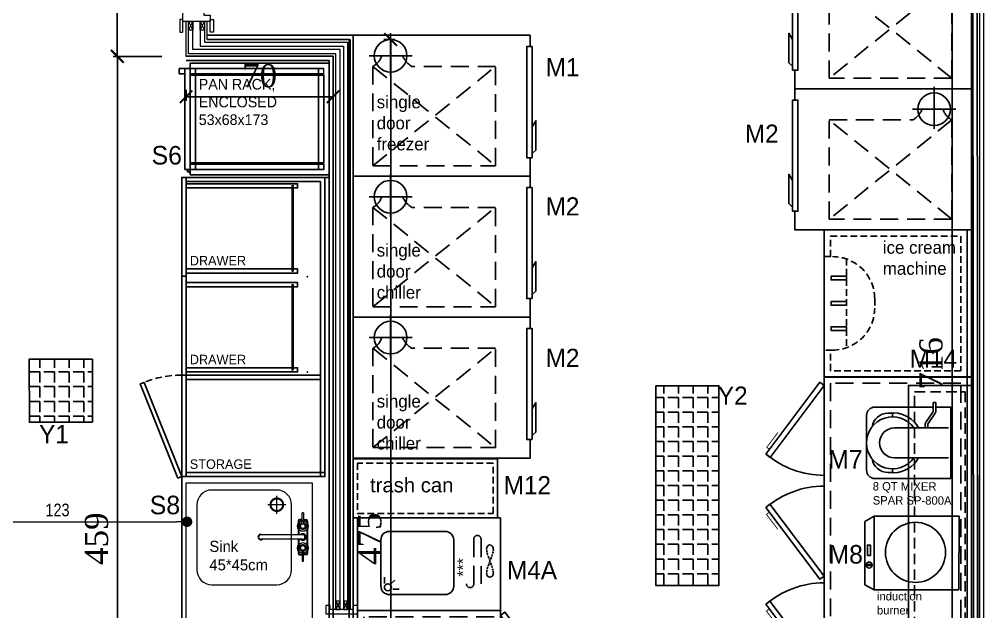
# Model space of a CAD drawing. Header units: millimetres. Extents: x 106699 to 122058, y 158555 to 162844.
# Drawn here: x 113188.7 to 113648, y 162108.2 to 162389.8 of the extents above; entities that cross this region are included whole.
import ezdxf
from ezdxf.enums import TextEntityAlignment as Align

# ---------------------------------------------------------------- set-up
doc = ezdxf.new("R2010")
doc.units = ezdxf.units.MM
for name, pattern in [('$0$4+1 daire_(K) TİP A - C BLOK$0$4+1 (K) 1$0$3+1 daire1$0$131121 243C_L00F00(plan)$0$HIDDEN2', [4.7625, 3.175, -1.5875]), ('11-021_3000-BLOK_K_ZEMIN_KAT_STR$0$HIDDEN2', [4.7625, 3.175, -1.5875]), ('300_Z4_FCD_F03$0$GESTRICHELT', [0.75, 0.5, -0.25]), ('DASHED', [12.77794, 8.518627, -4.259313])]:
    doc.linetypes.add(name, pattern=pattern)
for name, color, linetype, lineweight in [('300_Z4_STR_F03$0$AUDIT_D_220920114151-103', 251, 'Continuous', 5), ('AIT-KITCHEN EQUIPMENT', 4, 'Continuous', 0), ('no3_paslanmaz gorunus on', 163, 'Continuous', 15), ('Q-SPCQ', 91, 'Continuous', 9)]:
    doc.layers.add(name, color=color, linetype=linetype, lineweight=lineweight)
for name, color, linetype in [('CIHAZ', 2, 'Continuous'), ('I-Eqpm-Move-N', 2, 'Continuous'), ('S2000-002 Çizgi', 7, 'Continuous')]:
    doc.layers.add(name, color=color, linetype=linetype)
doc.styles.add('BE', font='ARIALN.TTF')
doc.styles.add('ROMANSTW', font='georgia.ttf')
doc.styles.add('SKTÜRK', font='GOTHIC.TTF', dxfattribs={"height": 11})
doc.styles.get("Standard").update_dxf_attribs({"font": 'arial.ttf'})
doc.styles.add('TAKSİM', font='GOTHIC.TTF', dxfattribs={"height": 20})
doc.dimstyles.new('BE-50', dxfattribs={"dimscale": 100, "dimtxt": 0.06, "dimasz": 0.05, "dimexe": 0.025, "dimexo": 0, "dimgap": 0.025, "dimtad": 1, "dimdec": 1, "dimrnd": 0.5, "dimdsep": 46, "dimtxsty": 'BE', "dimblk": 'DOT', "dimcen": 0.5, "dimdle": 0.025, "dimse1": 1, "dimse2": 1, "dimclrd": 256, "dimclre": 256, "dimclrt": 256, "dimadec": 0, "dimazin": 2, "dimtm": 1e-09, "dimtfac": 1, "dimtdec": 1, "dimtix": 1, "dimtmove": 2, "dimatfit": 0, "dimldrblk": 'DOT', "dimfxl": 0.5, "dimfxlon": 1, "dimtolj": 1, "dimlwd": 9, "dimlwe": 0, "dimarcsym": 0})
doc.dimstyles.new('M1', dxfattribs={"dimtxt": 11, "dimasz": 6, "dimexe": 2, "dimexo": 16, "dimgap": 3, "dimtad": 1, "dimdec": 0, "dimzin": 12, "dimdsep": 46, "dimtxsty": 'ROMANSTW', "dimblk": 'ARCHTICK', "dimcen": 0.09, "dimclrd": 251, "dimclre": 251, "dimclrt": 1, "dimadec": 0, "dimazin": 0, "dimtfac": 1, "dimtdec": 0, "dimtix": 1, "dimtmove": 0, "dimatfit": 3, "dimldrblk": 'ARCHTICK', "dimfxl": 1, "dimtolj": 1, "dimtzin": 0, "dimarcsym": 0})

# ---------------------------------------------------------------- blocks, each defined once
blk = doc.blocks.new('_ArchTick')
at = {"color": 0, "linetype": 'ByBlock', "const_width": 0.15}
blk.add_lwpolyline([(-0.5, -0.5), (0.5, 0.5)], dxfattribs=at)
blk = doc.blocks.new('*D456')
at = {"layer": 'Defpoints', "color": 0, "transparency": 16777216}
for p in [(2127.73, 1391.54), (2112.66, 675.24), (2128.23, 675.24)]:
    blk.add_point(p, dxfattribs=at)
at = {"layer": 'S2000-002 Çizgi', "color": 251, "lineweight": -2, "transparency": 16777216}
for p, q in [((2111.73, 1391.54), (2110.66, 1391.54)), ((2112.66, 1391.54), (2112.66, 675.24)), ((2112.23, 675.24), (2110.66, 675.24))]:
    blk.add_line(p, q, dxfattribs=at)
at = {"layer": 'S2000-002 Çizgi', "color": 251, "lineweight": -2, "transparency": 16777216, "xscale": 6, "yscale": 6, "zscale": 6}
for p, rotation in [((2112.66, 1391.54), 90), ((2112.66, 675.24), 270)]:
    blk.add_blockref('_ArchTick', p, dxfattribs=dict(at, rotation=rotation))
at = {"layer": 'S2000-002 Çizgi', "color": 1, "true_color": 0xff0000, "transparency": 16777216, "insert": (2102.71, 1033.39), "char_height": 11, "attachment_point": 5, "rotation": 90, "style": 'ROMANSTW'}
blk.add_mtext('\\A1;716', dxfattribs=at)
blk = doc.blocks.new('*D444')
at = {"layer": 'Defpoints', "color": 0, "transparency": 16777216}
for p in [(1748.55, 1303.34), (1715.85, 1179.34), (1753.13, 1179.34)]:
    blk.add_point(p, dxfattribs=at)
at = {"layer": 'S2000-002 Çizgi', "color": 251, "lineweight": -2, "transparency": 16777216}
for p, q in [((1732.55, 1303.34), (1713.85, 1303.34)), ((1715.85, 1303.34), (1715.85, 1179.34)), ((1737.13, 1179.34), (1713.85, 1179.34))]:
    blk.add_line(p, q, dxfattribs=at)
at = {"layer": 'S2000-002 Çizgi', "color": 251, "lineweight": -2, "transparency": 16777216, "xscale": 6, "yscale": 6, "zscale": 6}
for p, rotation in [((1715.85, 1303.34), 90), ((1715.85, 1179.34), 270)]:
    blk.add_blockref('_ArchTick', p, dxfattribs=dict(at, rotation=rotation))
at = {"layer": 'S2000-002 Çizgi', "color": 1, "true_color": 0xff0000, "transparency": 16777216, "insert": (1705.95, 1241.34), "char_height": 11, "attachment_point": 5, "rotation": 90, "style": 'ROMANSTW'}
blk.add_mtext('\\A1;124', dxfattribs=at)
blk = doc.blocks.new('*D462')
at = {"layer": 'Defpoints', "color": 0, "transparency": 16777216}
for p in [(1748.55, 1179.34), (1818.55, 1179.34), (1818.55, 1160.15)]:
    blk.add_point(p, dxfattribs=at)
at = {"layer": 'S2000-002 Çizgi', "color": 251, "lineweight": -2, "transparency": 16777216}
for p, q in [((1748.55, 1163.34), (1748.55, 1158.15)), ((1818.55, 1163.34), (1818.55, 1158.15)), ((1748.55, 1160.15), (1818.55, 1160.15))]:
    blk.add_line(p, q, dxfattribs=at)
at = {"layer": 'S2000-002 Çizgi', "color": 251, "lineweight": -2, "transparency": 16777216, "xscale": 6, "yscale": 6, "zscale": 6, "rotation": 180}
blk.add_blockref('_ArchTick', (1748.55, 1160.15), dxfattribs=at)
at = {"layer": 'S2000-002 Çizgi', "color": 251, "lineweight": -2, "transparency": 16777216, "xscale": 6, "yscale": 6, "zscale": 6}
blk.add_blockref('_ArchTick', (1818.55, 1160.15), dxfattribs=at)
at = {"layer": 'S2000-002 Çizgi', "color": 1, "true_color": 0xff0000, "transparency": 16777216, "insert": (1783.55, 1170.05), "char_height": 11, "attachment_point": 5, "style": 'ROMANSTW'}
blk.add_mtext('\\A1;70', dxfattribs=at)
blk = doc.blocks.new('*D446')
at = {"layer": 'Defpoints', "color": 0, "transparency": 16777216}
for p in [(1748.55, 1179.34), (1715.95, 720.74), (1750.55, 720.74)]:
    blk.add_point(p, dxfattribs=at)
at = {"layer": 'S2000-002 Çizgi', "color": 251, "lineweight": -2, "transparency": 16777216}
for p, q in [((1732.55, 1179.34), (1713.95, 1179.34)), ((1715.95, 1179.34), (1715.95, 720.74)), ((1734.55, 720.74), (1713.95, 720.74))]:
    blk.add_line(p, q, dxfattribs=at)
at = {"layer": 'S2000-002 Çizgi', "color": 251, "lineweight": -2, "transparency": 16777216, "xscale": 6, "yscale": 6, "zscale": 6}
for p, rotation in [((1715.95, 1179.34), 90), ((1715.95, 720.74), 270)]:
    blk.add_blockref('_ArchTick', p, dxfattribs=dict(at, rotation=rotation))
at = {"layer": 'S2000-002 Çizgi', "color": 1, "true_color": 0xff0000, "transparency": 16777216, "insert": (1706.04, 950.04), "char_height": 11, "attachment_point": 5, "rotation": 90, "style": 'ROMANSTW'}
blk.add_mtext('\\A1;459', dxfattribs=at)
blk = doc.blocks.new('*D471')
at = {"layer": 'Defpoints', "color": 0, "transparency": 16777216}
for p in [(1826.55, 1187.34), (1826.55, 712.74), (1845.85, 712.74)]:
    blk.add_point(p, dxfattribs=at)
at = {"layer": 'S2000-002 Çizgi', "color": 251, "lineweight": -2, "transparency": 16777216}
for p, q in [((1842.55, 1187.34), (1847.85, 1187.34)), ((1845.85, 1187.34), (1845.85, 712.74)), ((1842.55, 712.74), (1847.85, 712.74))]:
    blk.add_line(p, q, dxfattribs=at)
at = {"layer": 'S2000-002 Çizgi', "color": 251, "lineweight": -2, "transparency": 16777216, "xscale": 6, "yscale": 6, "zscale": 6}
for p, rotation in [((1845.85, 1187.34), 90), ((1845.85, 712.74), 270)]:
    blk.add_blockref('_ArchTick', p, dxfattribs=dict(at, rotation=rotation))
at = {"layer": 'S2000-002 Çizgi', "color": 1, "true_color": 0xff0000, "transparency": 16777216, "insert": (1835.96, 950.04), "char_height": 11, "attachment_point": 5, "rotation": 90, "style": 'ROMANSTW'}
blk.add_mtext('\\A1;475', dxfattribs=at)
blk = doc.blocks.new('_Dot')
at = {"color": 0, "linetype": 'ByBlock', "lineweight": -2}
blk.add_line((-0.5, 0), (-1, 0), dxfattribs=at)
at = {"color": 0, "linetype": 'ByBlock', "const_width": 0.5}
blk.add_lwpolyline([(-0.25, 0, 1), (0.25, 0, 1)], format="xyb", close=True, dxfattribs=at)
blk = doc.blocks.new('*D436')
at = {"layer": 'Defpoints', "color": 0, "transparency": 16777216}
for p in [(739, 464.54), (862.2, 464.54), (862.2, 428.78)]:
    blk.add_point(p, dxfattribs=at)
at = {"layer": 'S2000-002 Çizgi', "color": 134, "lineweight": 9, "true_color": 0x00a5a5, "transparency": 16777216}
blk.add_line((744, 428.78), (857.2, 428.78), dxfattribs=at)
at = {"layer": 'S2000-002 Çizgi', "color": 134, "lineweight": 9, "true_color": 0x00a5a5, "transparency": 16777216, "xscale": 5, "yscale": 5, "zscale": 5, "rotation": 180}
blk.add_blockref('_Dot', (739, 428.78), dxfattribs=at)
at = {"layer": 'S2000-002 Çizgi', "color": 134, "lineweight": 9, "true_color": 0x00a5a5, "transparency": 16777216, "xscale": 5, "yscale": 5, "zscale": 5}
blk.add_blockref('_Dot', (862.2, 428.78), dxfattribs=at)
at = {"layer": 'S2000-002 Çizgi', "color": 134, "true_color": 0x00a5a5, "transparency": 16777216, "insert": (800.6, 434.35), "char_height": 6, "attachment_point": 5, "style": 'BE'}
blk.add_mtext('\\A1;123', dxfattribs=at)
blk = doc.blocks.new('135 - STORAGE BIN - PLAN VIEW')
at = {"color": 163, "true_color": 0x407dbf}
for p, q in [((305.7, 895), (-24.3, 895)), ((-24.3, 895), (-24.3, 158)), ((-4.3, 532), (-4.3, 875)), ((-4.3, 875), (285.7, 875)), ((285.7, 875), (-4.3, 875)), ((-4.3, 875), (-4.3, 178)), ((96.4, 895), (96.4, 882.5)), ((96.4, 882.5), (196.4, 882.5)), ((196.4, 895), (196.4, 882.5)), ((285.7, 875), (285.7, 532)), ((285.7, 178), (285.7, 875)), ((305.7, 158), (305.7, 895)), ((155.4, 748.4), (119.7, 712.7)), ((285.5, 748.4), (249.8, 712.7)), ((116.1, 689.9), (80.4, 654.2)), ((119.7, 712.7), (84, 677.1)), ((246.1, 689.9), (210.4, 654.2)), ((249.8, 712.7), (214.1, 677.1)), ((91.4, 675.2), (55.7, 639.6)), ((221.4, 675.2), (185.7, 639.6)), ((285.7, 532), (-4.3, 532)), ((285.7, 532), (-4.3, 532)), ((10.6, 532), (10.6, 544.5)), ((90.6, 544.5), (10.6, 544.5)), ((90.6, 532), (90.6, 544.5)), ((90.6, 532), (90.6, 519.5)), ((90.6, 519.5), (190.6, 519.5)), ((190.6, 532), (190.6, 544.5)), ((270.6, 544.5), (190.6, 544.5)), ((190.6, 532), (190.6, 519.5)), ((270.6, 532), (270.6, 544.5)), ((-24.3, 158), (305.7, 158)), ((-4.3, 178), (285.7, 178))]:
    blk.add_line(p, q, dxfattribs=at)
for points in [[(10.9, 822.8), (-4.3, 822.8), (-4.3, 875), (10.9, 875)], [(285.7, 822.8), (270.5, 822.8), (270.5, 875), (285.7, 875)], [(10.9, 178), (-4.3, 178), (-4.3, 230.2), (10.9, 230.2)], [(285.7, 178), (270.5, 178), (270.5, 230.2), (285.7, 230.2)]]:
    blk.add_lwpolyline(points, close=True, dxfattribs=at)
blk = doc.blocks.new('A$C3e3fdfe5')
at = {"layer": 'S2000-002 Çizgi', "color": 8, "true_color": 0x7a7a7a}
for p, q in [((50.55, 294.69, -0.05), (77.68, 294.69, -0.05)), ((78.19, 296.9, -0.05), (78.19, 292.66, -0.05)), ((79.46, 296.9, -0.05), (78.19, 296.9, -0.05)), ((79.23, 294.69, -0.05), (86.55, 294.69, -0.05)), ((79.46, 296.9, -0.05), (79.46, 292.46, -0.05)), ((86.55, 260.69, -0.05), (86.58, 294.69, -0.05)), ((46.55, 290.69, -0.05), (46.55, 264.7, -0.05)), ((56.71, 291.74, -0.05), (59.09, 291.74, -0.05)), ((58.93, 291.33, -0.05), (58.93, 290.53, -0.05)), ((78.07, 292.29, -0.05), (74.84, 287.67, -0.05)), ((79.23, 291.73, -0.05), (75.88, 286.94, -0.05)), ((85.48, 284.83, -0.05), (59.89, 284.84, -0.05)), ((74.38, 284.84, -0.05), (74.38, 286.22, -0.05)), ((75.65, 284.84, -0.05), (75.65, 286.22, -0.05)), ((59.89, 270.54, -0.05), (85.47, 270.54, -0.05)), ((59.09, 263.64, -0.05), (56.71, 263.64, -0.05)), ((58.93, 264.05, -0.05), (58.93, 264.84, -0.05)), ((86.55, 260.69, -0.05), (50.55, 260.7, -0.05)), ((50.19, 242.85, -0.05), (45.67, 240.38, -0.05)), ((45.67, 210.22, -0.05), (45.67, 240.38, -0.05)), ((50.19, 207.75, -0.05), (50.19, 242.85, -0.05)), ((90.5, 242.85, -0.05), (50.19, 242.85, -0.05)), ((90.47, 207.75, -0.05), (90.5, 242.85, -0.05)), ((46.81, 219.85, -0.05), (48.82, 219.85, -0.05)), ((46.81, 219.35, -0.05), (46.81, 219.85, -0.05)), ((46.81, 219.35, -0.05), (48.82, 219.35, -0.05)), ((48.82, 219.35, -0.05), (48.82, 219.85, -0.05)), ((50.19, 207.75, -0.05), (45.67, 210.22, -0.05)), ((90.47, 207.75, -0.05), (50.19, 207.75, -0.05))]:
    blk.add_line(p, q, dxfattribs=at)
at = {"layer": 'S2000-002 Çizgi', "color": 8, "true_color": 0x7a7a7a, "elevation": -0.05}
blk.add_lwpolyline([(96.42, -8), (66.42, -8), (66.42, 305), (96.42, 305), (96.42, -8)], dxfattribs=at)
at = {"layer": 'S2000-002 Çizgi', "color": 8, "linetype": '300_Z4_FCD_F03$0$GESTRICHELT', "ltscale": 10, "true_color": 0x7a7a7a, "elevation": -0.05}
blk.add_lwpolyline([(93.42, -5), (69.42, -5), (69.42, 302), (93.42, 302)], close=True, dxfattribs=at)
at = {"layer": 'S2000-002 Çizgi', "color": 8, "true_color": 0x7a7a7a, "elevation": -0.05}
blk.add_lwpolyline([(48.36, 224.19), (48.36, 229.09), (46.93, 229.09), (46.93, 224.19)], close=True, dxfattribs=at)
at = {"layer": 'S2000-002 Çizgi', "color": 8, "true_color": 0x7a7a7a}
for centre, radius in [((69.8, 225.64, -0.05), 14.28), ((47.81, 219.6, -0.05), 1.42)]:
    blk.add_circle(centre, radius, dxfattribs=at)
for centre, radius, start, end in [((50.55, 290.69, -0.05), 4, 90, 180), ((58.93, 277.69, -0.05), 12.38, 35.284, 180), ((56.71, 284.12, -0.05), 7.62, 90, 170.8724), ((59.57, 291.33, -0.05), 0.635, 87.3341, 180), ((59.57, 290.53, -0.05), 0.635, 180, 226.7044), ((58.93, 277.69, -0.05), 14.29, 30.0405, 87.3341), ((77.55, 292.66, -0.05), 0.635, 325, 0), ((78.19, 292.46, -0.05), 1.27, 325, 0), ((59.89, 277.69, -0.05), 7.14, 90, 270), ((76.92, 286.22, -0.05), 2.54, 145, 180), ((76.92, 286.22, -0.05), 1.27, 145, 180), ((58.93, 277.69, -0.05), 12.38, 180, 324.7656), ((56.71, 271.26, -0.05), 7.62, 189.1276, 270), ((58.93, 277.69, -0.05), 14.29, 272.6659, 330), ((50.55, 264.7, -0.05), 4, 180, 269.9865), ((59.57, 264.84, -0.05), 0.635, 133.2956, 180), ((59.57, 264.05, -0.05), 0.635, 180, 272.6659)]:
    blk.add_arc(centre, radius, start, end, dxfattribs=at)
at = {"layer": 'I-Eqpm-Move-N', "color": 6, "xscale": 0.1000002334292727, "yscale": 0.1000002334292727, "zscale": 0.1000002334292727, "rotation": 90}
for p in [(112.4, 85.1, -0.05), (112.4, 48.59, -0.05), (112.4, 12.07, -0.05)]:
    blk.add_blockref('135 - STORAGE BIN - PLAN VIEW', p, dxfattribs=at)
at = {"style": 'TAKSİM'}
for p in [(4.03, 71.44, -0.05), (4.03, 34.92, -0.05), (4.03, -1.59, -0.05)]:
    blk.add_text('M5A', height=8.64, dxfattribs=at).set_placement(p, align=Align.CENTER)
at = {"char_height": 8.82, "width": 48.0583, "attachment_point": 5, "style": 'SKTÜRK'}
for s, insert in [('M7', (36.51, 269.84, -0.05)), ('M8', (36.64, 224.65, -0.05)), ('M6', (78.99, 0.37, -0.05))]:
    blk.add_mtext(s, dxfattribs=dict(at, insert=insert))
at = {"layer": 'S2000-002 Çizgi', "color": 8, "true_color": 0x7a7a7a, "char_height": 4, "attachment_point": 7}
for s, insert, width, rotation in [('{\\fManrope Light|b0|i0|c0|p2;8 QT MIXER\\PSPAR SP-800A}', (49.47, 248.32, -8.92), 46.5331, 359.8409), ('{\\fManrope Light|b0|i0|c0|p2;induction\\Pburner}', (51.48, 196.06, -0.05), 105.5846, 359.991)]:
    blk.add_mtext(s, dxfattribs=dict(at, insert=insert, width=width, rotation=rotation))
blk = doc.blocks.new('icecreammac')
at = {"color": 4, "linetype": '$0$4+1 daire_(K) TİP A - C BLOK$0$4+1 (K) 1$0$3+1 daire1$0$131121 243C_L00F00(plan)$0$HIDDEN2'}
for p, q in [((111045.47, 168480.36), (111049.47, 168480.36)), ((111056.03, 168479.26), (111056.03, 168437.05)), ((111069.47, 168460.36), (111069.47, 168455.95)), ((111049.47, 168435.95), (111045.47, 168435.95))]:
    blk.add_line(p, q, dxfattribs=at)
at = {"color": 4}
for points in [[(111045.47, 168423.16), (111045.47, 168493.16), (111113.47, 168493.16), (111113.47, 168423.16), (111045.47, 168423.16)], [(111115.47, 168493.16), (111113.47, 168493.16), (111113.47, 168423.16), (111115.47, 168423.16), (111115.47, 168493.16)]]:
    blk.add_lwpolyline(points, dxfattribs=at)
at = {"color": 4, "linetype": '$0$4+1 daire_(K) TİP A - C BLOK$0$4+1 (K) 1$0$3+1 daire1$0$131121 243C_L00F00(plan)$0$HIDDEN2'}
blk.add_lwpolyline([(111048.47, 168480.36), (111048.47, 168490.16), (111110.47, 168490.16), (111110.47, 168426.16), (111048.47, 168426.16), (111048.47, 168435.95)], dxfattribs=at)
at = {"color": 4}
for points in [[(111056.03, 168471.04), (111048.77, 168471.04), (111048.77, 168469.27), (111056.03, 168469.27)], [(111056.03, 168459.04), (111048.77, 168459.04), (111048.77, 168457.27), (111056.03, 168457.27)], [(111056.03, 168445.27), (111048.77, 168445.27), (111048.77, 168447.04), (111056.03, 168447.04)]]:
    blk.add_lwpolyline(points, close=True, dxfattribs=at)
at = {"color": 4, "linetype": '$0$4+1 daire_(K) TİP A - C BLOK$0$4+1 (K) 1$0$3+1 daire1$0$131121 243C_L00F00(plan)$0$HIDDEN2'}
for centre, start, end in [((111049.47, 168460.36), 0, 90), ((111049.47, 168455.95), 270, 0)]:
    blk.add_arc(centre, 20, start, end, dxfattribs=at)
at = {"style": 'TAKSİM'}
blk.add_text('M14', height=8.64, dxfattribs=at).set_placement((111097.33, 168427.51, -0.1), align=Align.CENTER)
at = {"color": 4, "insert": (111073.34, 168487.75), "char_height": 6, "width": 73.7648, "attachment_point": 1}
blk.add_mtext('{\\fManrope Light|b0|i0|c162|p2;ice cream^Jmachine}', dxfattribs=at)
blk = doc.blocks.new('A$C81f1ee1d')
at = {"layer": 'CIHAZ', "color": 1}
for p, q in [((10.75, 79.33), (10.75, 58.78)), ((20.11, 69.06), (0, 69.06))]:
    blk.add_line(p, q, dxfattribs=at)
at = {"layer": 'CIHAZ', "color": 5, "linetype": 'DASHED'}
for p, q in [((63.03, 77.52), (15.83, 19.15)), ((15.83, 77.52), (63.03, 19.15))]:
    blk.add_line(p, q, dxfattribs=at)
at = {"layer": 'CIHAZ', "color": 5}
for points in [[(59.22, 1.82), (6.38, 1.82), (6.38, 4.32), (59.22, 4.32)], [(57.22, 1.82), (44.61, 1.82), (41.61, 0), (55.61, 0)]]:
    blk.add_lwpolyline(points, close=True, dxfattribs=at)
at = {"layer": 'CIHAZ', "color": 1}
blk.add_circle((10.75, 69.06), 7.76, dxfattribs=at)
at = {"layer": 'S2000-002 Çizgi', "linetype": 'DASHED'}
for p, q in [((15.83, 77.52), (63.03, 77.52)), ((63.03, 77.52), (63.03, 19.15)), ((15.83, 19.15), (15.83, 58.92)), ((63.03, 19.15), (15.83, 19.15))]:
    blk.add_line(p, q, dxfattribs=at)
at = {"layer": 'S2000-002 Çizgi'}
blk.add_lwpolyline([(6.38, 2.81), (1.02, 2.81), (1.02, 86.81), (68.02, 86.81), (68.02, 2.81), (59.22, 2.81)], dxfattribs=at)
at = {"layer": 'S2000-002 Çizgi', "linetype": 'DASHED'}
for centre, radius, start, end in [((7.62, 82.09), 9.4, 291.2079, 330.9566), ((7.01, 53.89), 10.16, 29.6907, 66.7752)]:
    blk.add_arc(centre, radius, start, end, dxfattribs=at)
blk = doc.blocks.new('A$Cc4c173b3')
at = {"layer": 'S2000-002 Çizgi'}
for p, q in [((187, 95.82), (0, 95.82)), ((155.7, 82.95), (158.85, 82.95)), ((153.06, 79.08), (153.06, 76.01)), ((155.61, 79.97), (157.4, 78.14))]:
    blk.add_line(p, q, dxfattribs=at)
for points in [[(187, 27.82), (187, 97.82), (0, 97.82), (0, 27.82)], [(36.69, 0.15), (2.46, 25.76), (4, 27.82), (38.23, 2.2)], [(62.06, 0), (96.17, 25.77), (94.62, 27.82), (60.51, 2.05)], [(108.04, 0), (142.15, 25.77), (140.6, 27.82), (106.49, 2.05)]]:
    blk.add_lwpolyline(points, close=True, dxfattribs=at)
at = {"layer": 'S2000-002 Çizgi', "linetype": 'DASHED'}
blk.add_lwpolyline([(140, 92.82), (3, 92.82), (3, 30.82), (140, 30.82)], close=True, dxfattribs=at)
at = {"layer": 'S2000-002 Çizgi'}
blk.add_lwpolyline([(143, 95.82), (143, 27.82)], dxfattribs=at)
blk.add_lwpolyline([(154.53, 84.71), (176.5, 84.71, -0.414214), (180.5, 80.71), (180.5, 54.07, -0.414214), (176.5, 50.07), (154.53, 50.07, -0.414214), (150.53, 54.07), (150.53, 80.71, -0.414214)], format="xyb", close=True, dxfattribs=at)
at = {"layer": 'S2000-002 Çizgi', "linetype": 'DASHED'}
for points in [[(176.88, 40.57), (155.54, 40.57, -1), (155.54, 44.04)], [(155.54, 37.09), (176.88, 37.09, 1), (176.88, 40.57)]]:
    blk.add_lwpolyline(points, format="xyb", dxfattribs=at)
at = {"layer": 'S2000-002 Çizgi', "linetype": 'DASHED', "ltscale": 0.1}
blk.add_lwpolyline([(171.99, 31.24), (170.83, 31.38), (169.46, 31.74), (167.97, 32.26), (166.41, 32.84), (164.86, 33.43), (163.36, 33.94), (162, 34.31), (160.84, 34.44), (159.92, 34.31), (159.27, 33.94), (158.88, 33.43), (158.75, 32.84), (158.88, 32.26), (159.27, 31.74), (159.92, 31.38), (160.84, 31.24), (162, 31.38), (163.36, 31.74), (164.86, 32.26), (166.41, 32.84), (167.97, 33.43), (169.46, 33.94), (170.83, 34.31), (171.99, 34.44), (172.91, 34.31), (173.56, 33.94), (173.95, 33.43), (174.08, 32.84), (173.95, 32.26), (173.56, 31.74), (172.91, 31.38)], close=True, dxfattribs=at)
at = {"layer": 'S2000-002 Çizgi', "const_width": 0.428}
for points in [[(34.44, 1.84), (33.45, 0.51), (27.79, 4.74), (26.35, 5.83)], [(64.3, 1.7), (65.3, 0.38), (70.93, 4.63), (72.38, 5.72)], [(110.28, 1.7), (111.28, 0.38), (116.91, 4.63), (118.36, 5.72)]]:
    blk.add_lwpolyline(points, dxfattribs=at)
at = {"layer": 'S2000-002 Çizgi'}
blk.add_circle((153.97, 81.38), 1.66, dxfattribs=at)
for centre, start, end in [((4, 27.82), 319.755, 0), ((94.62, 27.82), 180, 220.5092), ((140.6, 27.82), 180, 220.5092)]:
    blk.add_arc(centre, 42.75, start, end, dxfattribs=at)
blk.add_text('***', height=5.408, dxfattribs=at).set_placement((159.03, 42.96))
blk = doc.blocks.new('A$C8833e11c')
at = {"layer": 'S2000-002 Çizgi'}
blk.add_line((2, 187), (2, 0), dxfattribs=at)
for points in [[(70, 187), (0, 187), (0, 0), (70, 0)], [(97.82, 108.04), (72.05, 142.15), (70, 140.6), (95.77, 106.49)], [(97.82, 62.06), (72.05, 96.17), (70, 94.62), (95.77, 60.51)], [(97.67, 36.69), (72.05, 2.46), (70, 4), (95.61, 38.23)]]:
    blk.add_lwpolyline(points, close=True, dxfattribs=at)
at = {"layer": 'S2000-002 Çizgi', "linetype": 'DASHED'}
for points in [[(57.25, 176.88), (57.25, 155.54, -1), (53.77, 155.54)], [(60.73, 155.54), (60.73, 176.88, 1), (57.25, 176.88)]]:
    blk.add_lwpolyline(points, format="xyb", dxfattribs=at)
at = {"layer": 'S2000-002 Çizgi', "linetype": 'DASHED', "ltscale": 0.1}
blk.add_lwpolyline([(66.57, 171.99), (66.44, 170.83), (66.07, 169.46), (65.56, 167.97), (64.97, 166.41), (64.38, 164.86), (63.87, 163.36), (63.51, 162), (63.37, 160.84), (63.51, 159.92), (63.87, 159.27), (64.38, 158.88), (64.97, 158.75), (65.56, 158.88), (66.07, 159.27), (66.44, 159.92), (66.57, 160.84), (66.44, 162), (66.07, 163.36), (65.56, 164.86), (64.97, 166.41), (64.38, 167.97), (63.87, 169.46), (63.51, 170.83), (63.37, 171.99), (63.51, 172.91), (63.87, 173.56), (64.38, 173.95), (64.97, 174.08), (65.56, 173.95), (66.07, 173.56), (66.44, 172.91)], close=True, dxfattribs=at)
at = {"layer": 'S2000-002 Çizgi'}
blk.add_lwpolyline([(2, 143), (70, 143)], dxfattribs=at)
at = {"layer": 'S2000-002 Çizgi', "linetype": 'DASHED'}
blk.add_lwpolyline([(5, 140), (5, 3), (67, 3), (67, 140)], close=True, dxfattribs=at)
at = {"layer": 'S2000-002 Çizgi', "const_width": 0.428}
for points in [[(96.12, 110.28), (97.44, 111.28), (93.18, 116.91), (92.09, 118.36)], [(96.12, 64.3), (97.44, 65.3), (93.18, 70.93), (92.09, 72.38)], [(95.98, 34.44), (97.3, 33.45), (93.07, 27.79), (91.99, 26.35)]]:
    blk.add_lwpolyline(points, dxfattribs=at)
at = {"layer": 'S2000-002 Çizgi'}
for centre, start, end in [((70, 140.6), 270, 310.5092), ((70, 94.62), 270, 310.5092), ((70, 4), 49.755, 90)]:
    blk.add_arc(centre, 42.75, start, end, dxfattribs=at)
blk.add_text('***', height=5.408, rotation=90, dxfattribs=at).set_placement((54.86, 159.03))
blk = doc.blocks.new('A$Cda6c0cda')
at = {"layer": 'S2000-002 Çizgi', "true_color": 0x7a7a7a}
h = blk.add_hatch(dxfattribs=at)
h.set_pattern_fill('ANGLE', color=8, angle=180)
h.set_pattern_definition([(180, (-377.767, -723.938), (1e-14, -6.985), [5.08, -1.905]), (270, (-377.767, -723.938), (6.985, 1e-14), [5.08, -1.905])])
h.paths.add_polyline_path([(787.23, 476.12), (817.23, 476.15), (817.2, 506.15), (787.2, 506.12)])
h = blk.add_hatch(dxfattribs=at)
h.set_pattern_fill('ANGLE', color=8, angle=180)
h.set_pattern_definition([(180, (3411.334, 6011.4905), (1e-14, -6.985), [5.08, -1.905]), (270, (3411.334, 6011.4905), (6.985, 1e-14), [5.08, -1.905])])
h.paths.add_polyline_path([(1115.04, 398.46), (1085.04, 398.46), (1085.04, 493.46), (1115.04, 493.46)])
for p, q in [((1235.68, 799.05, 0), (1236.18, 145.94)), ((1237.68, 799.05, 0), (1238.18, 145.95))]:
    blk.add_line(p, q)
at = {"color": 4}
for p, q in [((858.41, 644.28), (861.1, 644.28)), ((858.41, 641.74), (858.41, 644.28)), ((861.1, 596.24), (861.1, 644.28)), ((863.64, 644.28), (861.1, 644.28)), ((863.64, 646.81), (863.64, 644.28)), ((929.7, 646.81), (863.64, 646.81)), ((866.18, 644.28), (863.64, 644.28)), ((863.64, 644.28), (863.64, 641.74)), ((924.62, 644.28), (866.18, 644.28)), ((866.18, 644.28), (924.62, 644.28)), ((866.18, 641.74), (866.18, 644.28)), ((927.16, 644.28), (924.62, 644.28)), ((924.62, 644.28), (924.62, 641.74)), ((929.7, 593.7), (929.7, 646.81)), ((861.1, 641.74), (858.41, 641.74)), ((863.64, 641.74), (863.64, 641.1)), ((863.64, 641.74), (866.18, 641.74)), ((863.64, 641.1), (927.16, 641.1)), ((863.64, 641.1), (863.64, 599.42)), ((924.62, 641.74), (866.18, 641.74)), ((866.18, 641.1), (866.18, 599.42)), ((866.18, 599.42), (866.18, 641.1)), ((924.62, 641.74), (927.16, 641.74)), ((924.62, 599.42), (924.62, 641.1)), ((924.62, 641.1), (924.62, 599.42)), ((927.16, 641.1), (927.16, 599.42)), ((927.16, 599.42), (927.16, 641.1)), ((927.16, 599.42), (863.64, 599.42)), ((863.64, 599.42), (863.64, 598.78)), ((866.18, 598.78), (863.64, 598.78)), ((863.64, 598.78), (863.64, 596.24)), ((866.18, 598.78), (924.62, 598.78)), ((866.18, 596.24), (866.18, 598.78)), ((927.16, 598.78), (924.62, 598.78)), ((924.62, 598.78), (924.62, 596.24)), ((927.16, 596.24), (927.16, 598.78)), ((861.1, 596.24), (863.64, 596.24)), ((863.64, 596.24), (863.64, 593.7)), ((863.64, 596.24), (866.18, 596.24)), ((863.64, 593.7), (929.7, 593.7)), ((866.18, 596.24), (924.62, 596.24)), ((924.62, 596.24), (866.18, 596.24)), ((924.62, 596.24), (927.16, 596.24))]:
    blk.add_line(p, q, dxfattribs=at)
at = {"color": 163, "true_color": 0x407dbf}
for p, q in [((927.7, 592.49), (861.7, 592.49)), ((925.7, 590.49), (861.7, 590.49)), ((925.7, 450.49), (925.7, 590.49)), ((927.7, 450.49), (927.7, 592.49))]:
    blk.add_line(p, q, dxfattribs=at)
for points in [[(871.7, 660.05), (941.2, 660.05), (941.2, 181.45), (871.7, 181.45)], [(871.7, 658.05), (939.2, 658.05), (939.2, 183.45), (871.7, 183.45)], [(861.7, 650.05), (931.7, 650.05), (931.7, 191.45), (863.7, 191.45)], [(861.7, 648.05), (929.7, 648.05), (929.7, 193.45), (863.7, 193.45)]]:
    blk.add_lwpolyline(points)
for points in [[(925.7, 592.49), (859.7, 592.49)], [(861.7, 589.49), (914.7, 589.49), (914.7, 587.49), (912.7, 587.49)], [(912.1, 587.49), (861.7, 587.49)], [(861.7, 548.99), (912.1, 548.99)], [(912.7, 548.99), (914.7, 548.99), (914.7, 546.99), (861.7, 546.99)], [(861.7, 542.49), (914.7, 542.49), (914.7, 540.49), (912.7, 540.49)], [(912.1, 540.49), (861.7, 540.49)], [(861.7, 501.99), (912.1, 501.99)], [(912.7, 501.99), (914.7, 501.99), (914.7, 499.99), (861.7, 499.99)], [(861.7, 498.49), (925.7, 498.49)], [(861.7, 496.49), (925.7, 496.49)], [(861.7, 452.25), (927.7, 452.25), (927.7, 450.25), (861.7, 450.25)]]:
    blk.add_lwpolyline(points, dxfattribs=at)
at = {"color": 4}
blk.add_lwpolyline([(929.7, 324.45), (929.7, 592.49), (859.7, 592.49), (859.7, 324.45)], close=True, dxfattribs=at)
at = {"color": 163, "true_color": 0x407dbf}
for points in [[(859.7, 545.49), (859.7, 592.49), (861.7, 592.49), (861.7, 545.49)], [(912.7, 547.99), (912.7, 588.49), (912.1, 588.49), (912.1, 547.99)], [(859.7, 498.49), (859.7, 545.49), (861.7, 545.49), (861.7, 498.49)], [(912.7, 500.99), (912.7, 541.49), (912.1, 541.49), (912.1, 500.99)], [(859.7, 450.25), (859.7, 498.49), (861.7, 498.49), (861.7, 450.25)], [(857.85, 449.5), (839.91, 494.28), (841.77, 495.03), (859.7, 450.25)]]:
    blk.add_lwpolyline(points, close=True, dxfattribs=at)
at = {"color": 4}
blk.add_lwpolyline([(941.2, 430.66), (1009.73, 430.66), (1009.73, 458.66), (941.2, 458.66), (941.2, 430.66)], dxfattribs=at)
at = {"color": 4, "linetype": '$0$4+1 daire_(K) TİP A - C BLOK$0$4+1 (K) 1$0$3+1 daire1$0$131121 243C_L00F00(plan)$0$HIDDEN2'}
blk.add_lwpolyline([(943.2, 432.66), (1007.73, 432.66), (1007.73, 456.66), (943.2, 456.66)], close=True, dxfattribs=at)
at = {"color": 4}
for start, end in [(0, 180), (150, 180), (150, 180), (180, 0), (195, 225), (195, 225), (90, 135), (75, 135), (75, 90), (270, 0), (270, 0), (15, 45), (15, 45)]:
    blk.add_arc((863.01, 595.61), 0.635, start, end, dxfattribs=at)
at = {"color": 163, "linetype": '11-021_3000-BLOK_K_ZEMIN_KAT_STR$0$HIDDEN2', "true_color": 0x407dbf}
blk.add_arc((859.7, 450.25), 48.24, 90, 111.829, dxfattribs=at)
for p in [(919.4, 545.24), (919.4, 499.99)]:
    blk.add_point(p)
at = {"layer": 'AIT-KITCHEN EQUIPMENT', "ltscale": 0.4}
for p, q in [((904.87, 432.6), (904.87, 441.14)), ((909.14, 436.87), (900.6, 436.87))]:
    blk.add_line(p, q, dxfattribs=at)
at = {"layer": 'AIT-KITCHEN EQUIPMENT'}
for p, q in [((916.87, 427.73), (916.87, 432.97)), ((917.6, 432.96), (917.6, 427.73)), ((915.06, 429.14), (915.06, 422.53)), ((915.38, 429.14), (915.38, 422.53)), ((916.87, 429.79), (915.71, 429.79)), ((916.87, 429.48), (915.71, 429.48)), ((917.6, 429.79), (918.76, 429.79)), ((917.6, 429.48), (918.76, 429.48)), ((919.1, 429.14), (919.1, 413.72)), ((919.41, 429.14), (919.41, 413.72)), ((916.87, 425.14, 0.06), (916.87, 425.65, 0.06)), ((917.6, 425.65, 0.06), (917.6, 425.15, 0.06)), ((917.24, 422.53), (897.2, 422.53)), ((917.24, 420.5), (897.2, 420.5)), ((915.06, 420.5), (915.06, 413.72)), ((915.38, 420.5), (915.38, 413.72)), ((916.87, 417.88, 0.06), (916.87, 417.37, 0.06)), ((916.87, 415.29, 0.06), (916.87, 410.06, 0.06)), ((917.6, 417.37, 0.06), (917.6, 417.87, 0.06)), ((917.6, 410.06, 0.06), (917.6, 415.29, 0.06)), ((915.71, 413.38), (916.87, 413.38)), ((915.71, 413.06), (916.87, 413.06)), ((918.76, 413.38), (917.6, 413.38)), ((918.76, 413.06), (917.6, 413.06))]:
    blk.add_line(p, q, dxfattribs=at)
at = {"layer": 'AIT-KITCHEN EQUIPMENT', "elevation": 0}
blk.add_lwpolyline([(911.87, 405.87), (911.87, 436.87, 0.414214), (904.87, 443.87), (873.87, 443.87, 0.414214), (866.87, 436.87), (866.87, 405.87, 0.414214), (873.87, 398.87), (904.87, 398.87, 0.414214)], format="xyb", close=True, dxfattribs=at)
at = {"layer": 'AIT-KITCHEN EQUIPMENT', "ltscale": 0.4, "const_width": 1, "elevation": 0}
blk.add_lwpolyline([(904.87, 439.87, 1), (904.87, 433.87, 1)], format="xyb", close=True, dxfattribs=at)
at = {"layer": 'AIT-KITCHEN EQUIPMENT'}
for centre, radius in [((917.24, 426.69), 2.54), ((917.24, 426.69), 1.1), ((917.24, 416.33), 2.54), ((917.24, 416.33), 1.1)]:
    blk.add_circle(centre, radius, dxfattribs=at)
for centre, radius, start, end in [((917.23, 432.23), 0.818, 62.8771, 115.6705), ((915.71, 429.14), 0.656, 90.0043, 180.0043), ((915.71, 429.14), 0.338, 90.0043, 180.0043), ((917.24, 426.69), 1.54, 103.6558, 256.3529), ((917.24, 426.69), 1.54, 283.6412, 76.3675), ((918.76, 429.14), 0.656, 0.0043, 90.0043), ((918.76, 429.14), 0.338, 0.0043, 90.0043), ((897.2, 421.51), 1.32, 50.2892, 309.7194), ((917.24, 421.51), 1.61, 219.1691, 140.8357), ((917.23, 425.88), 0.818, 244.3382, 297.1315), ((897.2, 421.51), 1.01, 90.0043, 270.0043), ((917.24, 421.51), 1.01, 270.0043, 90.0043), ((915.71, 413.72), 0.656, 180.0043, 270.0043), ((915.71, 413.72), 0.338, 180.0043, 270.0043), ((917.24, 416.33), 1.54, 103.6558, 256.3529), ((917.23, 417.14), 0.818, 62.8771, 115.6705), ((917.24, 416.33), 1.54, 283.6412, 76.3675), ((918.76, 413.72), 0.656, 270.0043, 0.0043), ((918.76, 413.72), 0.338, 270.0043, 0.0043), ((917.23, 410.79), 0.818, 244.3382, 297.1315)]:
    blk.add_arc(centre, radius, start, end, dxfattribs=at)
at = {"layer": 'no3_paslanmaz gorunus on'}
blk.add_lwpolyline([(861.7, 326.64), (861.7, 447.25), (921.7, 447.25), (921.7, 326.64)], close=True, dxfattribs=at)
at = {"layer": 'Q-SPCQ'}
for p, q in [((927.16, 641.74), (927.16, 644.28)), ((927.16, 641.1), (927.16, 641.74)), ((927.16, 598.78), (927.16, 599.42))]:
    blk.add_line(p, q, dxfattribs=at)
at = {"layer": 'S2000-002 Çizgi', "color": 8, "true_color": 0x7a7a7a}
blk.add_lwpolyline([(817.2, 506.15), (787.2, 506.12), (787.23, 476.12), (817.23, 476.15)], close=True, dxfattribs=at)
at = {"layer": 'S2000-002 Çizgi', "color": 8, "true_color": 0x7a7a7a, "elevation": -0.01}
blk.add_lwpolyline([(1085.04, 493.46), (1115.04, 493.46), (1115.04, 398.46), (1085.04, 398.46)], close=True, dxfattribs=at)
for name, p in [('icecreammac', (-109880.43, -167925.55)), ('A$C3e3fdfe5', (1138.62, 188.6, 0.05))]:
    blk.add_blockref(name, p)
at = {"layer": 'S2000-002 Çizgi'}
for name, p, rotation in [('A$C81f1ee1d', (1148.23, 702.62), 270), ('A$C81f1ee1d', (1148.23, 635.62), 270), ('A$C8833e11c', (1235.05, 497.6), 180), ('A$Cc4c173b3', (1039.02, 243.66), 90)]:
    blk.add_blockref(name, p, dxfattribs=dict(at, rotation=rotation))
at = {"layer": 'S2000-002 Çizgi', "xscale": -1, "rotation": 90}
for p in [(1028.02, 661.06), (1028.02, 594.06), (1028.02, 527.06)]:
    blk.add_blockref('A$C81f1ee1d', p, dxfattribs=at)
at = {"style": 'TAKSİM'}
for s, p in [('M1', (1040.67, 640.54)), ('M2', (1135.36, 608.98)), ('M2', (1040.67, 574.38)), ('M2', (1040.67, 502.38)), ('Y2', (1121.59, 484.42, -0.01)), ('Y1', (798.93, 466.14, -0.01)), ('M12', (1023.94, 441.85)), ('M4A', (1026.18, 401.48, 0.03))]:
    blk.add_text(s, height=8.64, dxfattribs=at).set_placement(p, align=Align.CENTER)
at = {"color": 163, "true_color": 0x407dbf, "attachment_point": 1}
for s, insert, char_height, width in [('{\\fManrope Light|b0|i0|c0|p2;PAN RACK, \\PENCLOSED\\P53x68x173}', (867.76, 639.3), 5.0545, 76.8983), ('\\A1;{\\fManrope Light|b0|i0|c0|p2;DRAWER}', (863.51, 555.17), 4.5, 80.2718), ('\\A1;{\\fManrope Light|b0|i0|c0|p2;DRAWER}', (863.51, 508.17), 4.5, 80.2718), ('\\A1;{\\fManrope Light|b0|i0|c162|p2;STORAGE}', (863.51, 458.43), 4.5, 80.2718)]:
    blk.add_mtext(s, dxfattribs=dict(at, insert=insert, char_height=char_height, width=width))
at = {"color": 4, "width": 73.7648}
for s, insert, char_height, attachment_point in [('{\\fManrope Light|b0|i0|c162|p2;single ^Jdoor ^Jfreezer}', (952.34, 631.34, -0.01), 6, 1), ('{\\fManrope Light|b0|i0|c162|p2;single ^Jdoor ^Jchiller}', (952.34, 560.85, -0.01), 6, 1), ('{\\fManrope Light|b0|i0|c162|p2;single ^Jdoor ^Jchiller}', (952.34, 489.09, -0.01), 6, 1), ('trash can', (949.21, 442.67), 6.889, 7)]:
    blk.add_mtext(s, dxfattribs=dict(at, insert=insert, char_height=char_height, attachment_point=attachment_point))
at = {"char_height": 8.82, "width": 48.0583, "attachment_point": 5, "style": 'SKTÜRK'}
for s, insert in [('S6', (852.55, 602.96)), ('S8', (851.68, 436.69))]:
    blk.add_mtext(s, dxfattribs=dict(at, insert=insert))
at = {"layer": 'AIT-KITCHEN EQUIPMENT', "insert": (872.79, 419.73), "char_height": 5.2762, "width": 80.2718, "attachment_point": 1}
blk.add_mtext('{\\fManrope Light|b0|i0|c0|p2;Sink\\P45*45cm}', dxfattribs=at)
at = {"layer": 'S2000-002 Çizgi', "color": 8, "true_color": 0x7a7a7a}
dim = blk.add_linear_dim(base=(862.2, 428.78), p1=(739, 464.54), p2=(862.2, 464.54), dimstyle='BE-50', dxfattribs=at)
dim.commit()
dim.dimension.update_dxf_attribs({"geometry": '*D436', "text_midpoint": (800.6, 434.35)})
blk = doc.blocks.new('A$Ce99efe13')
at = {"layer": '300_Z4_STR_F03$0$AUDIT_D_220920114151-103', "color": 251, "lineweight": 9, "true_color": 0x5c5c5c}
for points in [[(385.99, 1088.46), (385.99, 1108.46), (1645.88, 1108.46), (1645.88, 548.58), (2011.73, 548.58), (2011.73, 528.58), (1625.88, 528.58), (1625.88, 1088.46), (385.99, 1088.46)], [(1622.68, 1025.26), (1622.68, 525.38)], [(1623.88, 1026.46), (1623.88, 525.38)], [(1316.7, 613.26), (1316.7, 876.26), (1256.7, 876.26), (1246.7, 876.26), (1246.7, 892.76)], [(1317.9, 613.26), (1317.9, 877.46), (1256.7, 877.46), (1247.9, 877.46), (1247.9, 892.76)], [(1319.9, 613.26), (1319.9, 879.46), (1256.7, 879.46), (1249.9, 879.46), (1249.9, 892.76)], [(1253.5, 892.76), (1253.5, 881.06), (1321.5, 881.06), (1321.5, 613.26)], [(1255.5, 892.76), (1255.5, 883.06), (1323.5, 883.06), (1323.5, 613.26)], [(1256.7, 884.26), (1256.7, 892.76)], [(1256.7, 884.26), (1324.7, 884.26), (1324.7, 613.26)], [(1317.9, 617.26), (1317.9, 613.26), (1319.9, 613.26), (1319.9, 617.26), (1317.9, 617.26), (1319.9, 613.26), (1317.9, 613.26), (1319.9, 617.26)], [(1315.2, 615.26), (1313.2, 615.26), (1313.2, 611.26), (1328.2, 611.26), (1328.2, 615.26), (1326.2, 615.26), (1326.2, 613.26), (1315.2, 613.26), (1315.2, 615.26)]]:
    blk.add_lwpolyline(points, dxfattribs=at)
at = {"layer": '300_Z4_STR_F03$0$AUDIT_D_220920114151-103', "color": 251, "lineweight": 9, "true_color": 0x5c5c5c, "elevation": -0.03}
blk.add_lwpolyline([(1258.2, 892.76), (1245.2, 892.76), (1245.2, 897.26), (1255.2, 897.26), (1255.2, 895.86), (1258.2, 895.86)], close=True, dxfattribs=at)
at = {"layer": '300_Z4_STR_F03$0$AUDIT_D_220920114151-103', "color": 251, "lineweight": 9, "true_color": 0x5c5c5c}
for points, elevation in [([(1243.7, 887.76), (1245.2, 887.76), (1245.2, 893.76), (1243.7, 893.76), (1243.7, 887.76)], -0.03), ([(1247.9, 888.76), (1247.9, 892.76), (1249.9, 892.76), (1249.9, 888.76), (1247.9, 888.76), (1249.9, 892.76), (1247.9, 892.76), (1249.9, 888.76)], 0.01), ([(1253.5, 888.76), (1253.5, 892.76), (1255.5, 892.76), (1255.5, 888.76), (1253.5, 888.76), (1255.5, 892.76), (1253.5, 892.76), (1255.5, 888.76)], 0.07), ([(1259.7, 887.76), (1258.2, 887.76), (1258.2, 893.76), (1259.7, 893.76), (1259.7, 887.76)], -0.03), ([(1321.5, 617.26), (1321.5, 613.26), (1323.5, 613.26), (1323.5, 617.26), (1321.5, 617.26), (1323.5, 613.26), (1321.5, 613.26), (1323.5, 617.26)], 0.06)]:
    blk.add_lwpolyline(points, dxfattribs=dict(at, elevation=elevation))
at = {"layer": 'S2000-002 Çizgi'}
blk.add_blockref('A$Cda6c0cda', (385, 226.22), dxfattribs=at)
for base, p1, p2, picture, middle in [((1610.81, 372.16), (1625.88, 1088.46), (1626.38, 372.16), '*D456', (1600.86, 730.31)), ((1214, 876.26), (1246.7, 1000.26), (1251.28, 876.26), '*D444', (1204.1, 938.26)), ((1344, 409.66), (1324.7, 884.26), (1324.7, 409.66), '*D471', (1334.1, 646.96)), ((1214.1, 417.66), (1246.7, 876.26), (1248.7, 417.66), '*D446', (1204.18, 646.96))]:
    dim = blk.add_linear_dim(base=base, p1=p1, p2=p2, angle=90, dimstyle='M1', dxfattribs=at)
    dim.commit()
    dim.dimension.update_dxf_attribs({"geometry": picture, "text_midpoint": middle, "insert": (-501.85, -303.08)})
dim = blk.add_linear_dim(base=(1316.7, 857.08), p1=(1246.7, 876.26), p2=(1316.7, 876.26), dimstyle='M1', dxfattribs=at)
dim.commit()
dim.dimension.update_dxf_attribs({"geometry": '*D462', "text_midpoint": (1281.7, 866.97), "insert": (-501.85, -303.08)})

msp = doc.modelspace()

# ---------------------------------------------------------------- block references
at = {"layer": 'S2000-002 Çizgi'}
msp.add_blockref('A$Ce99efe13', (112021.19, 161495.93), dxfattribs=at)

doc.saveas('drawing.dxf')
